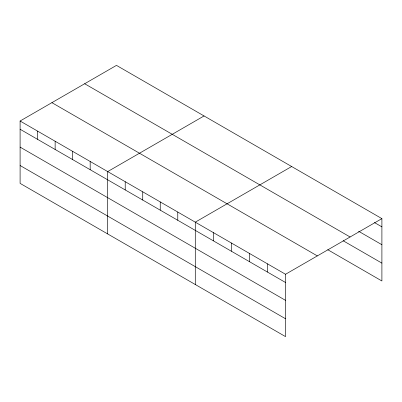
<?xml version="1.0" encoding="UTF-8"?>
<svg xmlns="http://www.w3.org/2000/svg" width="402" height="402" viewBox="0 0 402 402"><rect width="100%" height="100%" fill="white"/><g stroke="black" fill="none" stroke-linecap="round" stroke-linejoin="round"><path stroke-width="0.6" d="M20.1 121.017L285.531 274.264L285.531 336.62L20.1 183.372L20.1 121.017L116.469 65.38L381.9 218.628L381.9 280.983L327.751 249.717M204.06 115.952L107.691 171.589L107.691 233.944M291.651 166.523L195.287 222.16L195.287 284.515M285.531 274.264L381.9 218.628M374.468 222.567L381.9 226.859M358.544 231.235L381.9 244.717M84.666 83.742L350.097 236.989M343.147 240.748L381.9 263.119M51.903 102.661L317.334 255.903M20.1 129.248L285.531 282.495M20.1 147.112L285.531 300.354M20.1 165.513L285.531 318.756M267.486 263.843L267.486 272.074M249.436 253.426L249.436 261.657M231.386 243.004L231.386 251.235M213.336 232.582L213.336 240.813M177.769 212.045L177.769 220.276M160.247 201.935L160.247 210.166M142.73 191.819L142.73 200.05M125.213 181.704L125.213 189.935M90.174 161.473L90.174 169.704M72.656 151.363L72.656 159.594M55.139 141.248L55.139 149.479M37.617 131.132L37.617 139.363"/></g></svg>
